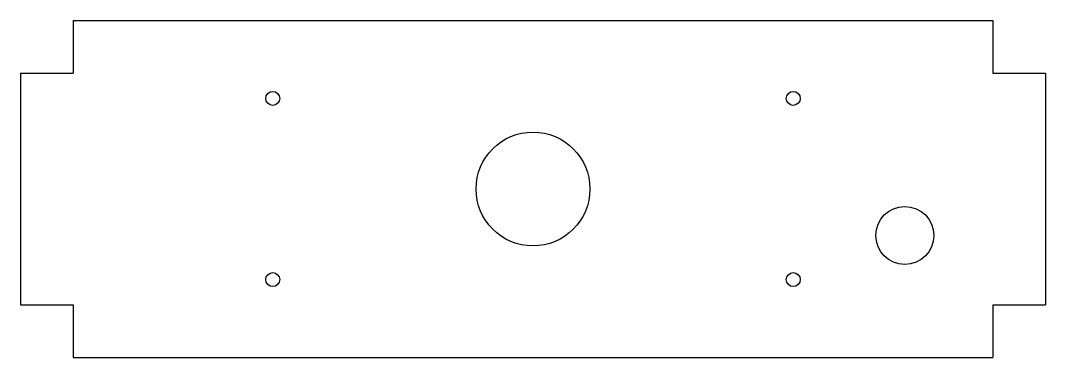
# Paper-space layout 'Layout1' of a CAD drawing. Header units: metres. Extents: x 6.9 to 20.7, y 8.3 to 12.9.
import ezdxf

# ---------------------------------------------------------------- set-up
doc = ezdxf.new("R2010")
doc.units = ezdxf.units.M

psp = doc.layouts.get("Layout1")

# ---------------------------------------------------------------- linework, layer by layer
at = {"layer": 'FLAT-OBJECT'}
for p, q in [((7.611091, 12.857799), (19.979091, 12.857799)), ((7.611091, 12.857799), (7.611091, 12.149799)), ((19.979091, 12.857799), (19.979091, 12.149799)), ((6.903091, 12.149799), (6.903091, 9.031799)), ((6.903091, 12.149799), (7.611091, 12.149799)), ((19.979091, 12.149799), (20.687091, 12.149799)), ((20.687091, 12.149799), (20.687091, 9.031799)), ((6.903091, 9.031799), (7.611091, 9.031799)), ((7.611091, 9.031799), (7.611091, 8.323799)), ((19.979091, 9.031799), (19.979091, 8.323799)), ((19.979091, 9.031799), (20.687091, 9.031799)), ((7.611091, 8.323799), (19.979091, 8.323799))]:
    psp.add_line(p, q, dxfattribs=at)
for centre, radius in [((10.295091, 11.809799), 0.0935), ((17.295091, 11.809799), 0.0935), ((13.795091, 10.590799), 0.7655), ((18.795091, 9.965799), 0.3905), ((10.295091, 9.371799), 0.0935), ((17.295091, 9.371799), 0.0935)]:
    psp.add_circle(centre, radius, dxfattribs=at)

doc.saveas('drawing.dxf')
